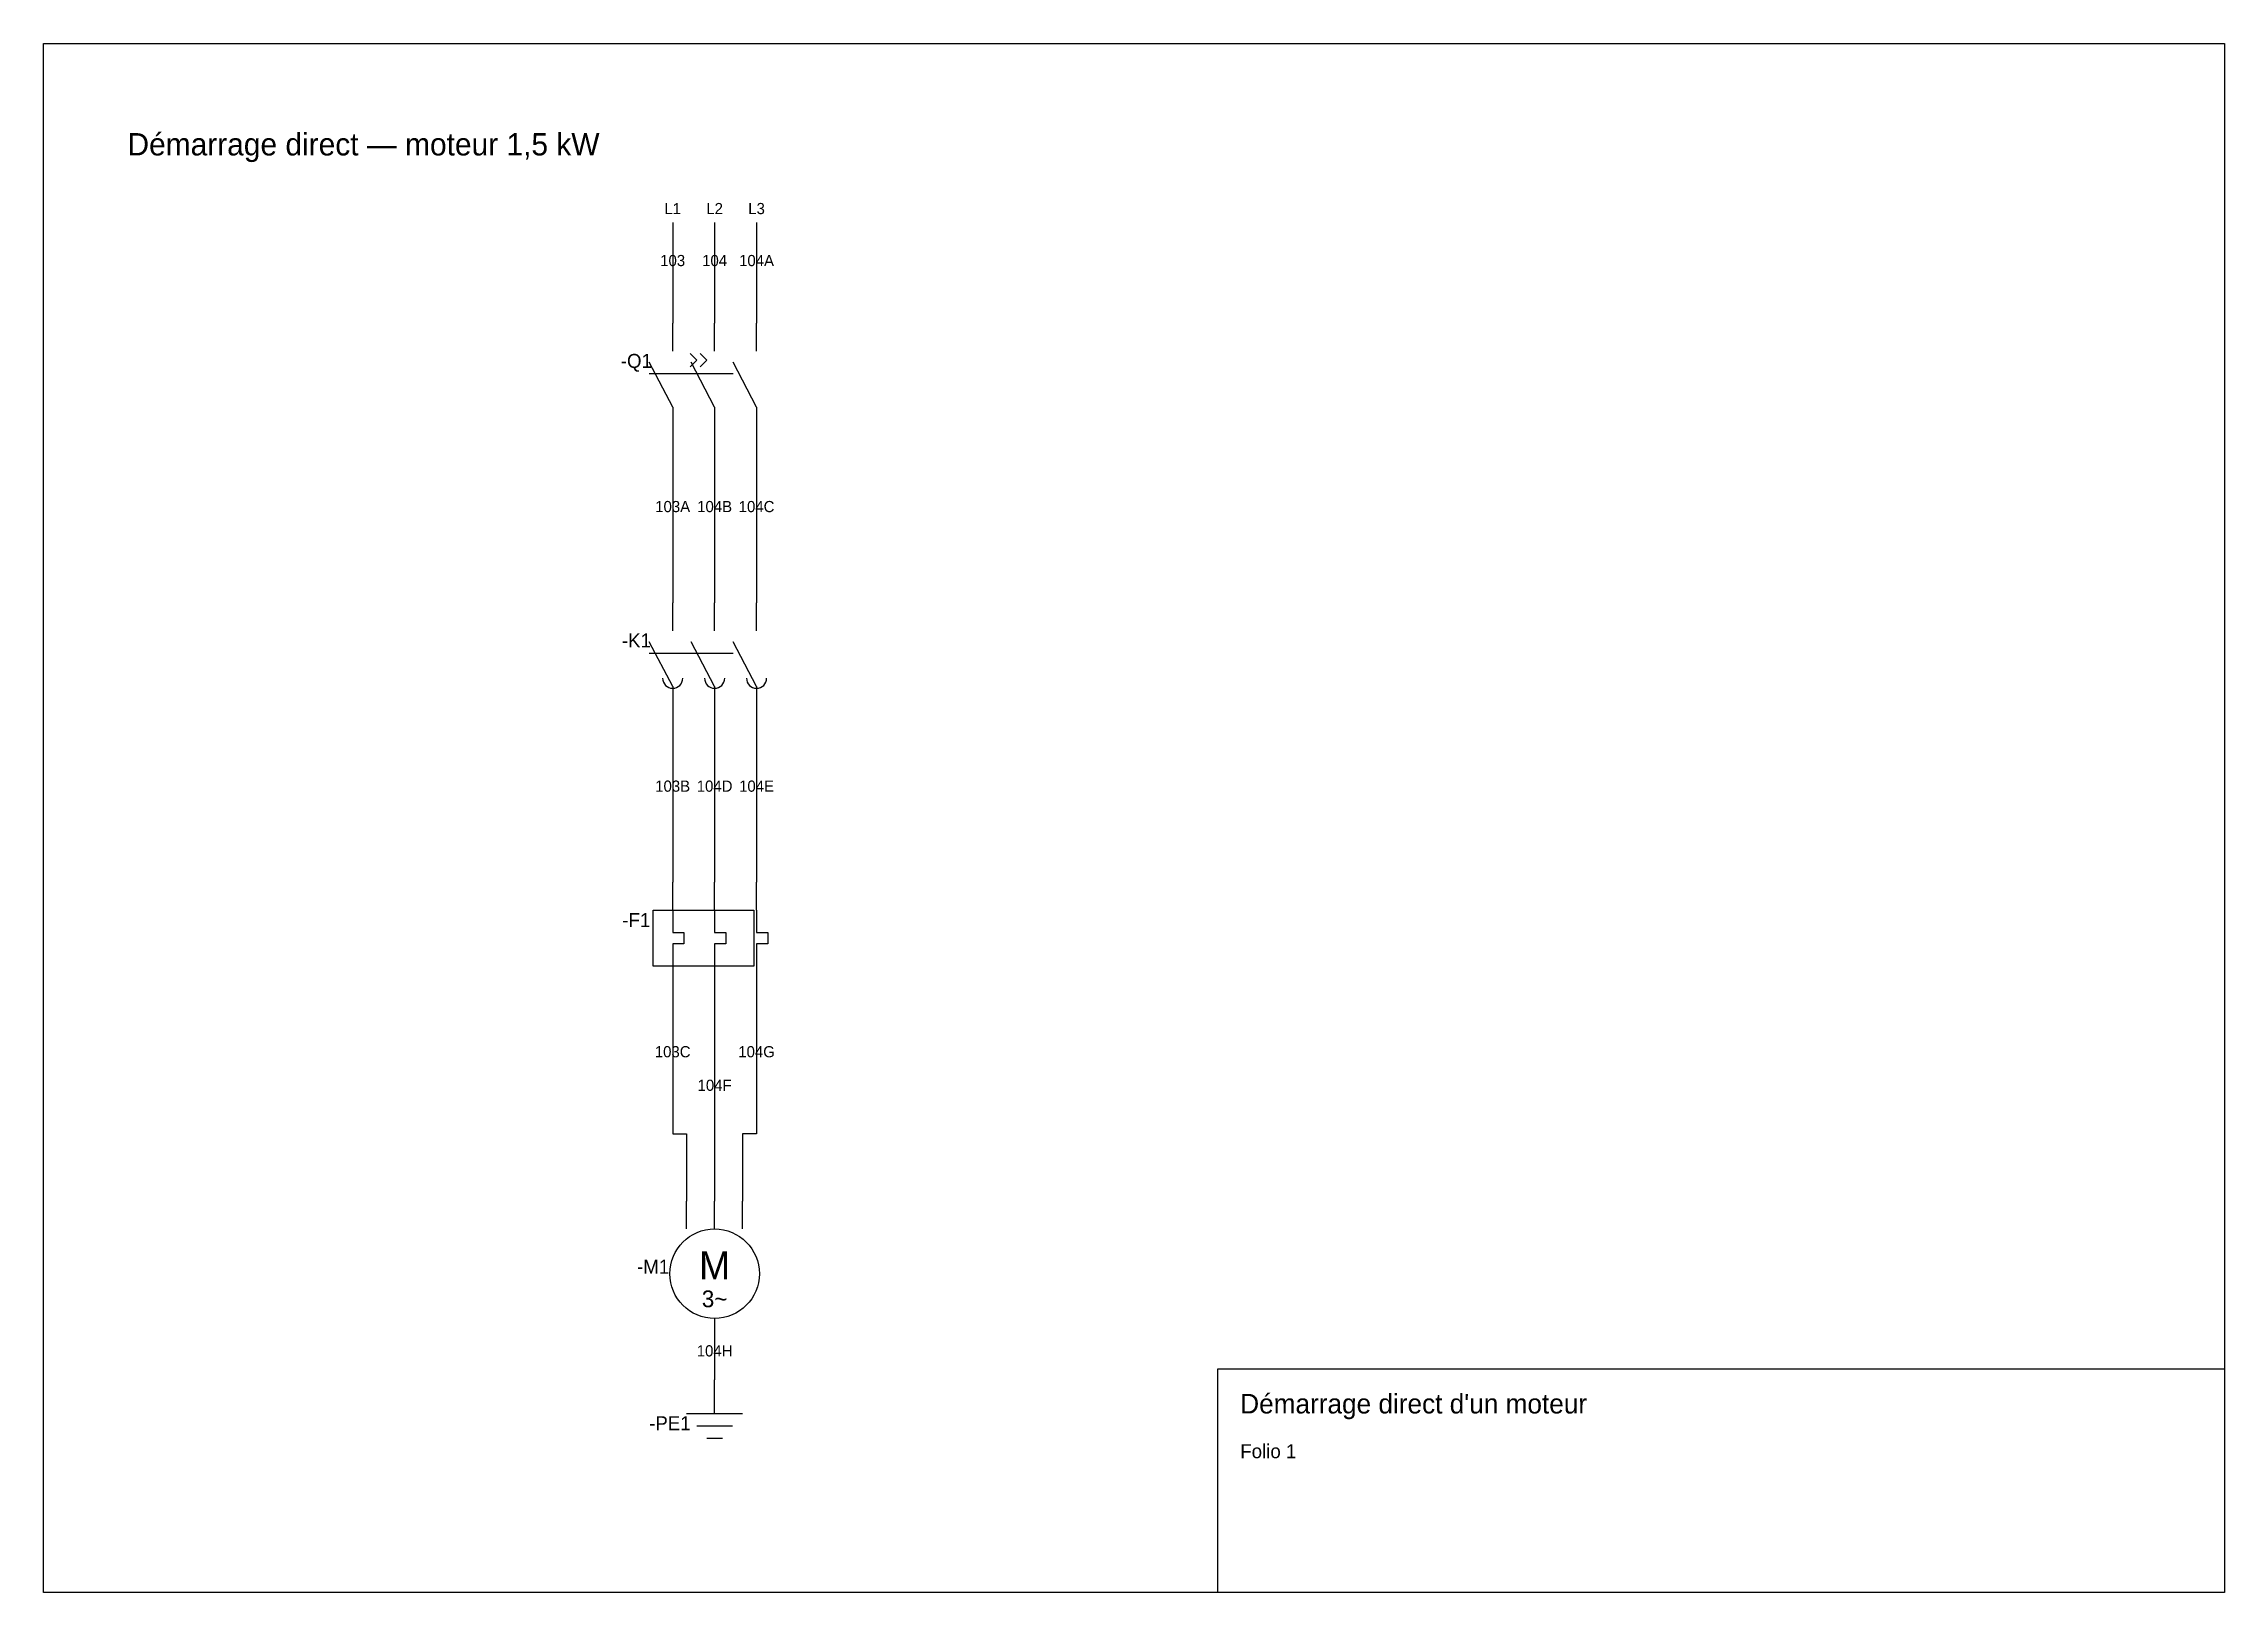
# Model space of a CAD drawing. Header units: millimetres. Extents: x 20 to 410, y 10 to 287.
import ezdxf
from ezdxf.enums import TextEntityAlignment as Align

# ---------------------------------------------------------------- set-up
doc = ezdxf.new("R2010")
doc.units = ezdxf.units.MM
for name, color, linetype in [('CADRE', 8, 'CONTINUOUS'), ('FILS', 5, 'CONTINUOUS'), ('REPERES', 3, 'CONTINUOUS'), ('SYMBOLES', 7, 'CONTINUOUS'), ('TEXTES', 4, 'CONTINUOUS')]:
    doc.layers.add(name, color=color, linetype=linetype)

# ---------------------------------------------------------------- blocks, each defined once
blk = doc.blocks.new('IEC_CIRCUIT-BREAKER-3P')
at = {"layer": 'SYMBOLES'}
for p, q in [((-7.5, 5), (-7.5, 10)), ((0, 5), (0, 10)), ((7.5, 5), (7.5, 10)), ((-7.5, -5), (-11.7, 3)), ((-11.7, 1), (3.3, 1)), ((0, -5), (-4.2, 3)), ((7.5, -5), (3.3, 3)), ((-7.5, -5), (-7.5, -10)), ((0, -5), (0, -10)), ((7.5, -5), (7.5, -10))]:
    blk.add_line(p, q, dxfattribs=at)
for points in [[(-4.4, 4.6), (-3.2, 3.4), (-4.4, 2.2)], [(-2.6, 4.6), (-1.4, 3.4), (-2.6, 2.2)]]:
    blk.add_lwpolyline(points, dxfattribs=at)
blk = doc.blocks.new('IEC_CONTACTOR-POWER-3P')
at = {"layer": 'SYMBOLES'}
for p, q in [((-7.5, 5), (-7.5, 10)), ((0, 5), (0, 10)), ((7.5, 5), (7.5, 10)), ((-7.5, -5), (-11.7, 3)), ((-11.7, 1), (3.3, 1)), ((0, -5), (-4.2, 3)), ((7.5, -5), (3.3, 3)), ((-7.5, -5), (-7.5, -10)), ((0, -5), (0, -10)), ((7.5, -5), (7.5, -10))]:
    blk.add_line(p, q, dxfattribs=at)
for centre in [(-7.5, -3.5), (0, -3.5), (7.5, -3.5)]:
    blk.add_arc(centre, 1.8, 180, 0, dxfattribs=at)
blk = doc.blocks.new('IEC_THERMAL-RELAY-3P')
at = {"layer": 'SYMBOLES'}
for p, q in [((-7.5, 5), (-7.5, 10)), ((0, 5), (0, 10)), ((7.5, 5), (7.5, 10)), ((-7.5, -5), (-7.5, -10)), ((0, -5), (0, -10)), ((7.5, -5), (7.5, -10))]:
    blk.add_line(p, q, dxfattribs=at)
blk.add_lwpolyline([(-11, 5), (7, 5), (7, -5), (-11, -5)], close=True, dxfattribs=at)
for points in [[(-7.5, 5), (-7.5, 1), (-5.5, 1), (-5.5, -1), (-7.5, -1), (-7.5, -5)], [(0, 5), (0, 1), (2, 1), (2, -1), (0, -1), (0, -5)], [(7.5, 5), (7.5, 1), (9.5, 1), (9.5, -1), (7.5, -1), (7.5, -5)]]:
    blk.add_lwpolyline(points, dxfattribs=at)
blk = doc.blocks.new('IEC_MOTOR-3PH')
at = {"layer": 'SYMBOLES'}
for p, q in [((-5, 8), (-5, 13)), ((0, 8), (0, 13)), ((5, 8), (5, 13)), ((0, -8), (0, -13))]:
    blk.add_line(p, q, dxfattribs=at)
blk.add_circle((0, 0), 8, dxfattribs=at)
for s, height, p in [('M', 5, (0, -1)), ('3~', 3, (0, -6))]:
    blk.add_text(s, height=height, dxfattribs=at).set_placement(p, align=Align.CENTER)
blk = doc.blocks.new('IEC_EARTH')
at = {"layer": 'SYMBOLES'}
for p, q in [((0, 0), (0, 6)), ((-5, 0), (5, 0)), ((-3.2, -2.2), (3.2, -2.2)), ((-1.4, -4.4), (1.4, -4.4))]:
    blk.add_line(p, q, dxfattribs=at)

msp = doc.modelspace()

# ---------------------------------------------------------------- linework, layer by layer
at = {"layer": 'CADRE'}
for points in [[(20, 287), (410, 287), (410, 10), (20, 10)], [(230, 50), (410, 50), (410, 10), (230, 10)]]:
    msp.add_lwpolyline(points, close=True, dxfattribs=at)
at = {"layer": 'FILS'}
for points in [[(132.5, 255), (132.5, 237)], [(140, 255), (140, 237)], [(147.5, 255), (147.5, 237)], [(132.5, 217), (132.5, 187)], [(140, 217), (140, 187)], [(147.5, 217), (147.5, 187)], [(132.5, 167), (132.5, 137)], [(140, 167), (140, 137)], [(147.5, 167), (147.5, 137)], [(132.5, 117), (132.5, 92), (135, 92), (135, 80)], [(140, 117), (140, 80)], [(147.5, 117), (147.5, 92), (145, 92), (145, 80)], [(140, 54), (140, 48)]]:
    msp.add_lwpolyline(points, dxfattribs=at)

# ---------------------------------------------------------------- block references
at = {"layer": 'SYMBOLES'}
for name, p in [('IEC_CIRCUIT-BREAKER-3P', (140, 227)), ('IEC_CONTACTOR-POWER-3P', (140, 177)), ('IEC_THERMAL-RELAY-3P', (140, 127)), ('IEC_MOTOR-3PH', (140, 67)), ('IEC_EARTH', (140, 42))]:
    msp.add_blockref(name, p, dxfattribs=at)

# ---------------------------------------------------------------- texts
at = {"layer": 'CADRE'}
for s, height, p in [("Démarrage direct d'un moteur", 3.5, (234, 42)), ('Folio 1', 2.5, (234, 34))]:
    msp.add_text(s, height=height, dxfattribs=at).set_placement(p)
at = {"layer": 'REPERES'}
for s, height, p in [('L1', 2, (132.5, 256.5)), ('L2', 2, (140, 256.5)), ('L3', 2, (147.5, 256.5)), ('103', 2, (132.5, 247.2)), ('104', 2, (140, 247.2)), ('104A', 2, (147.5, 247.2)), ('-Q1', 2.5, (126, 229)), ('103A', 2, (132.5, 203.2)), ('104B', 2, (140, 203.2)), ('104C', 2, (147.5, 203.2)), ('-K1', 2.5, (126, 179)), ('103B', 2, (132.5, 153.2)), ('104D', 2, (140, 153.2)), ('104E', 2, (147.5, 153.2)), ('-F1', 2.5, (126, 129)), ('103C', 2, (132.5, 105.7)), ('104G', 2, (147.5, 105.7)), ('104F', 2, (140, 99.7)), ('-M1', 2.5, (129, 67)), ('104H', 2, (140, 52.2)), ('-PE1', 2.5, (132, 39))]:
    msp.add_text(s, height=height, dxfattribs=at).set_placement(p, align=Align.CENTER)
at = {"layer": 'TEXTES'}
msp.add_text('Démarrage direct — moteur 1,5 kW', height=4, dxfattribs=at).set_placement((35, 267))

doc.saveas('drawing.dxf')
